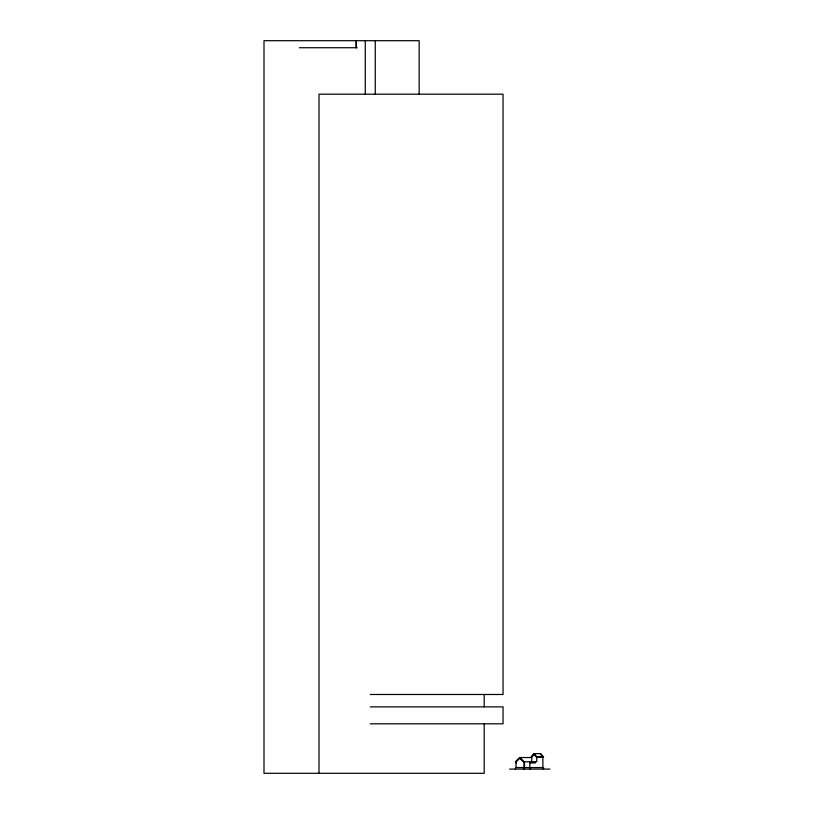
<?xml version="1.0" encoding="UTF-8"?>
<svg xmlns="http://www.w3.org/2000/svg" width="814" height="814" viewBox="0 0 814 814"><rect width="100%" height="100%" fill="white"/><g stroke="black" fill="none" stroke-linecap="round" stroke-linejoin="round"><path stroke-width="1.22" d="M531.461 757.091L533.933 754.171L536.721 757.091M531.725 761.782L531.725 757.091L534.198 754.171M533.933 754.171L536.446 757.091L543.549 757.091L540.73 753.642L533.923 753.642L531.104 756.898L531.725 757.091M531.267 757.539L519.536 757.539L515.445 761.782L516.056 762.108L516.056 767.561M515.445 762.108L519.932 757.926L524.013 762.108L524.013 767.561M515.822 762.108L519.932 757.926M299.369 47.731L357.214 47.731M370.278 694.484L503.052 694.484L503.052 94.19L319.007 94.19L319.007 773.3M370.278 706.867L503.052 706.867L503.052 723.809L370.278 723.809M533.923 753.642L536.741 756.898L543.549 756.898M519.536 757.539L523.636 761.782L536.721 761.782L536.741 756.898M519.556 757.926L524.013 762.108M509.625 769.088L549.999 769.088M543.549 757.091L540.364 753.917L543.141 757.091M543.559 769.088L543.559 767.561L515.445 767.561L515.445 769.088M543.437 768.324L543.437 769.088M542.857 757.091L542.897 768.324M535.378 761.782L535.378 762.942L530.128 762.942L530.128 761.782M530.128 767.561L530.128 769.088M529.843 761.782L529.843 767.561M524.491 761.782L524.491 769.088M523.636 767.561L523.636 769.088M516.218 762.27L516.218 763.237M484.198 694.484L484.198 706.867M484.198 723.809L484.198 773.3L264.001 773.3L264.001 40.7L356.125 40.7L356.125 47.731M419.149 94.383L419.149 40.7L356.339 40.7L356.339 47.731M375.254 40.7L375.254 94.383M365.272 40.7L365.272 94.383"/></g></svg>
